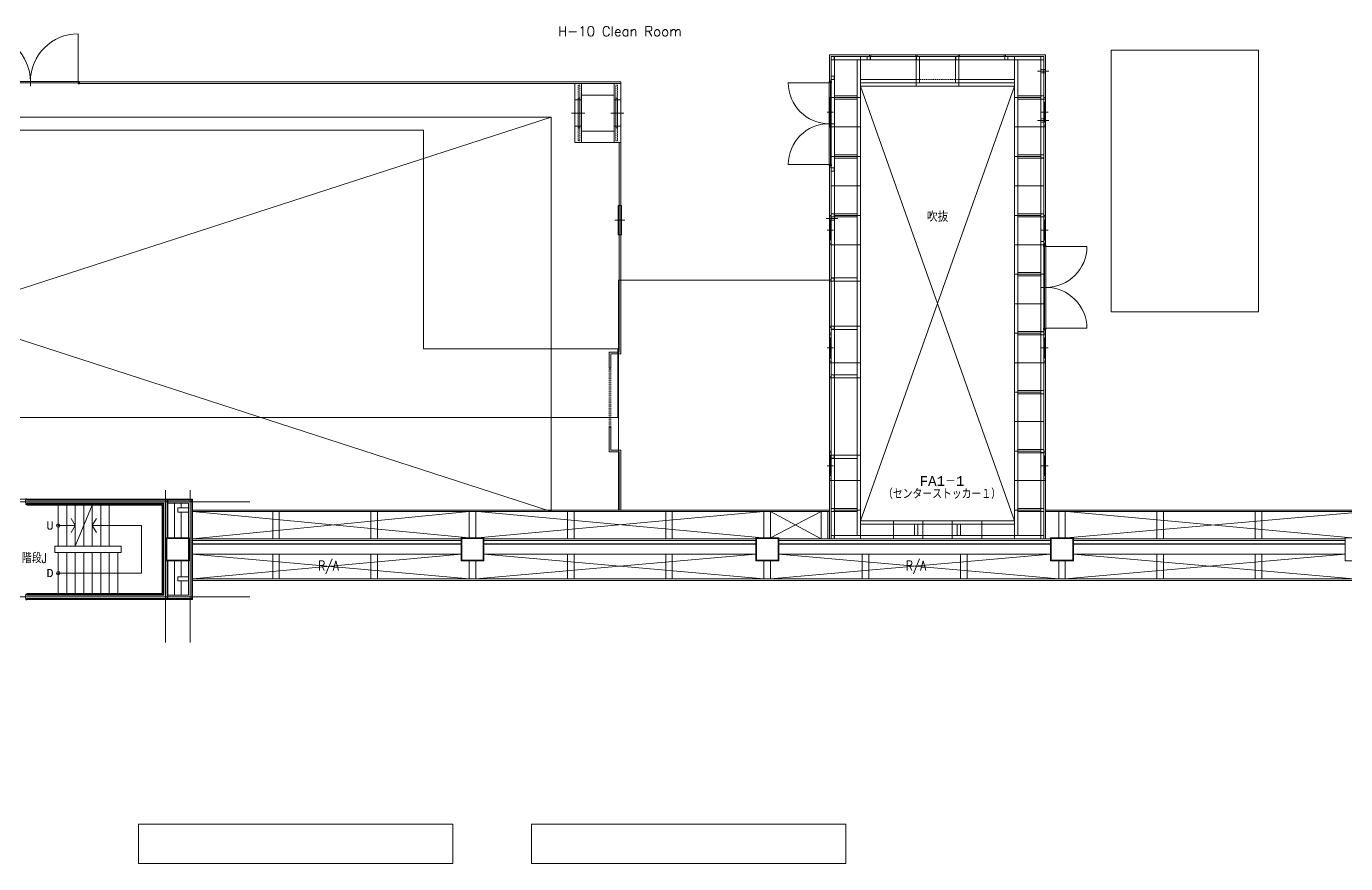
# Model space of a CAD drawing. Extents: x 225000 to 2157367, y 208400 to 840900.
# Drawn here: x 386303 to 426586, y 407602 to 433174 of the extents above; entities that cross this region are included whole.
import ezdxf
from ezdxf.enums import TextEntityAlignment as Align

# ---------------------------------------------------------------- set-up
doc = ezdxf.new("R2010")
doc.units = 0
doc.header["$LTSCALE"] = 10
for name, pattern in [('Data Center Layout_L20$0$CENTER', [2, 1.25, -0.25, 0.25, -0.25]), ('Data Center Layout_L20$0$CENTERK00', [0.355, 0.25, -0.035, 0.035, -0.035]), ('Data Center Layout_L20$0$DOTK0', [0.05, 0.025, -0.025]), ('Data Center Layout_L20$0$DOTK1', [0.1, 0.05, -0.05])]:
    doc.linetypes.add(name, pattern=pattern)
for name, color, linetype, lineweight in [('Data Center Layout_L20$0$ARC', 252, 'Continuous', 0), ('Data Center Layout_L20$0$K-SIN', 252, 'Data Center Layout_L20$0$CENTER', 9), ('Data Center Layout_L20$0$SUGATA3', 252, 'Continuous', 0)]:
    doc.layers.add(name, color=color, linetype=linetype, lineweight=lineweight)
doc.styles.add('Data Center Layout_L20$0$ATS', font='monotxt', dxfattribs={"bigfont": 'BIGFONT'})
doc.styles.add('Data Center Layout_L20$0$ROMS', font='ROMANS.shx', dxfattribs={"bigfont": 'bigfont.shx'})

# ---------------------------------------------------------------- blocks, each defined once
blk = doc.blocks.new('Data Center Layout_L20')
at = {"layer": 'Data Center Layout_L20$0$ARC'}
for p, q in [((387884.59, 232946.31), (387884.59, 231487.31)), ((412090.59, 232302.31), (413460.59, 232302.31)), ((412090.59, 232252.31), (413460.59, 232252.31)), ((414790.59, 232302.31), (416160.59, 232302.31)), ((414790.59, 232252.31), (416160.59, 232252.31)), ((416475.59, 232152.31), (416575.59, 232152.31)), ((416575.59, 217622.31), (416575.59, 232152.31)), ((386425.59, 231352.31), (386425.59, 231652.31)), ((387925.59, 231477.31), (404450.59, 231477.31)), ((387925.59, 231427.31), (404450.59, 231427.31)), ((404450.59, 231477.31), (404450.59, 231427.31)), ((409565.59, 231452.31), (410815.59, 231452.31)), ((413475.59, 231552.31), (411775.59, 231552.31)), ((411775.59, 231352.31), (416475.59, 218072.31)), ((411775.59, 218072.31), (416475.59, 231352.31)), ((416475.59, 231552.31), (414775.59, 231552.31)), ((410750.59, 230552.31), (410950.59, 230552.31)), ((417300.59, 230552.31), (417500.59, 230552.31)), ((365125.59, 230402.31), (402325.59, 218352.31)), ((365125.59, 218352.31), (402325.59, 230402.31)), ((410685.59, 230202.31), (410985.59, 230202.31)), ((404400.59, 229627.31), (404400.59, 223227.31)), ((404450.59, 229627.31), (404450.59, 223177.31)), ((409565.59, 228952.31), (410815.59, 228952.31)), ((404575.59, 227252.31), (404275.59, 227252.31)), ((410750.59, 226952.31), (410950.59, 226952.31)), ((417300.59, 226952.31), (417500.59, 226952.31)), ((418685.59, 226452.31), (417435.59, 226452.31)), ((410825.59, 224019.81), (410825.59, 225389.81)), ((410875.59, 224019.81), (410875.59, 225389.81)), ((417285.59, 225202.31), (417585.59, 225202.31)), ((418685.59, 223952.31), (417435.59, 223952.31)), ((404100.59, 223227.31), (404100.59, 222732.31)), ((404400.59, 223227.31), (404100.59, 223227.31)), ((404150.59, 223177.31), (404150.59, 222732.31)), ((404450.59, 223177.31), (404150.59, 223177.31)), ((410750.59, 223351.38), (410950.59, 223351.38)), ((417300.59, 223352.31), (417500.59, 223352.31)), ((404150.59, 222732.31), (404100.59, 222732.31)), ((410825.59, 220079.81), (410825.59, 222434.81)), ((410875.59, 220079.81), (410875.59, 222434.81)), ((404100.59, 220177.31), (404100.59, 220932.31)), ((404150.59, 220932.31), (404100.59, 220932.31)), ((404150.59, 220227.31), (404150.59, 220932.31)), ((404400.59, 220177.31), (404100.59, 220177.31)), ((404450.59, 220227.31), (404150.59, 220227.31)), ((404400.59, 220177.31), (404400.59, 218402.31)), ((404450.59, 220227.31), (404450.59, 218402.31)), ((410750.59, 219752.31), (410950.59, 219752.31)), ((417300.59, 219752.31), (417500.59, 219752.31)), ((386315.59, 218732.31), (390625.59, 218732.31)), ((386315.59, 218707.31), (390600.59, 218707.31)), ((386315.59, 218607.31), (390500.59, 218607.31)), ((386315.59, 218582.31), (390475.59, 218582.31)), ((390475.59, 215822.31), (390475.59, 218582.31)), ((390500.59, 215797.31), (390500.59, 218607.31)), ((390600.59, 217552.31), (390600.59, 218707.31)), ((390625.59, 218732.31), (391375.59, 218732.31)), ((390625.59, 217552.31), (390625.59, 218732.31)), ((390625.59, 218707.31), (391350.59, 218707.31)), ((391350.59, 215697.31), (391350.59, 218707.31)), ((391375.59, 215672.31), (391375.59, 218732.31)), ((410825.59, 218402.31), (391375.59, 218402.31)), ((391375.59, 218352.31), (399825.59, 217552.31)), ((391375.59, 217522.31), (399825.59, 218352.31)), ((410825.59, 218352.31), (391375.59, 218352.31)), ((408775.59, 217552.31), (400075.59, 218352.31)), ((400075.59, 217552.31), (408825.59, 218352.31)), ((409025.59, 217552.31), (410575.59, 218352.31)), ((409025.59, 218352.31), (410575.59, 217522.31)), ((417425.59, 218402.31), (436525.59, 218402.31)), ((417425.59, 218352.31), (436475.59, 218352.31)), ((426775.59, 217552.31), (418075.59, 218352.31)), ((418075.59, 217552.31), (426775.59, 218317.31)), ((399575.59, 217522.31), (391375.59, 217522.31)), ((399575.59, 217472.31), (391375.59, 217472.31)), ((399575.59, 217372.31), (391375.59, 217372.31)), ((399575.59, 217359.81), (391375.59, 217359.81)), ((408575.59, 217522.31), (400275.59, 217522.31)), ((408575.59, 217472.31), (400275.59, 217472.31)), ((408575.59, 217372.31), (400275.59, 217372.31)), ((408575.59, 217359.81), (400275.59, 217359.81)), ((409275.59, 217522.31), (417575.59, 217522.31)), ((409275.59, 217472.31), (417575.59, 217472.31)), ((409275.59, 217372.31), (417575.59, 217372.31)), ((409275.59, 217359.81), (417575.59, 217359.81)), ((426575.59, 217522.31), (418275.59, 217522.31)), ((426575.59, 217472.31), (418275.59, 217472.31)), ((426575.59, 217372.31), (418275.59, 217372.31)), ((426575.59, 217359.81), (418275.59, 217359.81)), ((390600.59, 215697.31), (390600.59, 216852.31)), ((390625.59, 215672.31), (390625.59, 216852.31)), ((391375.59, 217052.31), (399575.59, 217052.31)), ((391375.59, 216302.31), (399575.59, 217052.31)), ((399825.59, 216302.31), (391375.59, 217052.31)), ((400025.59, 216302.31), (408575.59, 217052.31)), ((400275.59, 217052.31), (408575.59, 217052.31)), ((408825.59, 216302.31), (400275.59, 217052.31)), ((409025.59, 216302.31), (417575.59, 217052.31)), ((417825.59, 216302.31), (409275.59, 217052.31)), ((409275.59, 217052.31), (417575.59, 217052.31)), ((418025.59, 216302.31), (426575.59, 217052.31)), ((418275.59, 217052.31), (426575.59, 217052.31)), ((426825.59, 216302.31), (418275.59, 217052.31)), ((436475.59, 216302.31), (391375.59, 216302.31)), ((436525.59, 216252.31), (391375.59, 216252.31)), ((386315.59, 215822.31), (390475.59, 215822.31)), ((386315.59, 215797.31), (390500.59, 215797.31)), ((386315.59, 215697.31), (390600.59, 215697.31)), ((386315.59, 215672.31), (390625.59, 215672.31)), ((390625.59, 215697.31), (391350.59, 215697.31)), ((390625.59, 215672.31), (391375.59, 215672.31))]:
    blk.add_line(p, q, dxfattribs=at)
at = {"layer": 'Data Center Layout_L20$0$ARC', "linetype": 'Data Center Layout_L20$0$CENTERK00', "ltscale": 0.5}
for p, q in [((417525.59, 231802.31), (417175.59, 231802.31)), ((417525.59, 230302.31), (417175.59, 230302.31)), ((411075.59, 227302.31), (410725.59, 227302.31))]:
    blk.add_line(p, q, dxfattribs=at)
at = {"layer": 'Data Center Layout_L20$0$ARC', "linetype": 'Continuous'}
for p, q in [((403250.59, 229627.31), (403250.59, 231427.31)), ((404250.59, 229627.31), (404250.59, 231427.31)), ((403050.59, 230927.31), (403250.59, 230927.31)), ((403250.59, 231077.31), (404250.59, 231077.31)), ((404450.59, 230927.31), (404250.59, 230927.31)), ((402950.59, 230527.31), (403350.59, 230527.31)), ((404550.59, 230527.31), (404150.59, 230527.31)), ((403050.59, 230127.31), (403250.59, 230127.31)), ((404450.59, 230127.31), (404250.59, 230127.31)), ((403250.59, 229977.31), (404250.59, 229977.31))]:
    blk.add_line(p, q, dxfattribs=at)
at = {"layer": 'Data Center Layout_L20$0$ARC', "linetype": 'Data Center Layout_L20$0$DOTK1'}
for p, q in [((413475.59, 231552.31), (414775.59, 231552.31)), ((404100.59, 222732.31), (404100.59, 220932.31)), ((404150.59, 222732.31), (404150.59, 220932.31))]:
    blk.add_line(p, q, dxfattribs=at)
at = {"layer": 'Data Center Layout_L20$0$ARC'}
for points in [[(419425.59, 232452.31), (423925.59, 232452.31), (423925.59, 224452.31), (419425.59, 224452.31)], [(410875.59, 232252.31), (410875.59, 232152.31), (410975.59, 232152.31), (410975.59, 232252.31)], [(410878.79, 232249.11), (410878.79, 232155.51), (410972.39, 232155.51), (410972.39, 232249.11)], [(411775.59, 232152.31), (411775.59, 217622.31), (411675.59, 217622.31), (411675.59, 232152.31)], [(411975.59, 232252.31), (411975.59, 232152.31), (412075.59, 232152.31), (412075.59, 232252.31)], [(411978.79, 232249.11), (411978.79, 232155.51), (412072.39, 232155.51), (412072.39, 232249.11)], [(412050.59, 232252.31), (412090.59, 232252.31), (412090.59, 232302.31), (412050.59, 232302.31)], [(413500.59, 232252.31), (413460.59, 232252.31), (413460.59, 232302.31), (413500.59, 232302.31)], [(413475.59, 232252.31), (413475.59, 232152.31), (413575.59, 232152.31), (413575.59, 232252.31)], [(413575.59, 231452.31), (413575.59, 232152.31), (413475.59, 232152.31), (413475.59, 231452.31)], [(413478.79, 232249.11), (413478.79, 232155.51), (413572.39, 232155.51), (413572.39, 232249.11)], [(414675.59, 232252.31), (414675.59, 232152.31), (414775.59, 232152.31), (414775.59, 232252.31)], [(414775.59, 231452.31), (414775.59, 232152.31), (414675.59, 232152.31), (414675.59, 231452.31)], [(414678.79, 232249.11), (414678.79, 232155.51), (414772.39, 232155.51), (414772.39, 232249.11)], [(414750.59, 232252.31), (414790.59, 232252.31), (414790.59, 232302.31), (414750.59, 232302.31)], [(416200.59, 232252.31), (416160.59, 232252.31), (416160.59, 232302.31), (416200.59, 232302.31)], [(416175.59, 232252.31), (416175.59, 232152.31), (416275.59, 232152.31), (416275.59, 232252.31)], [(416178.79, 232249.11), (416178.79, 232155.51), (416272.39, 232155.51), (416272.39, 232249.11)], [(417275.59, 232252.31), (417275.59, 232152.31), (417375.59, 232152.31), (417375.59, 232252.31)], [(417278.79, 232249.11), (417278.79, 232155.51), (417372.39, 232155.51), (417372.39, 232249.11)], [(410975.59, 231652.31), (410975.59, 231552.31), (410875.59, 231552.31), (410875.59, 231652.31)], [(410972.39, 231649.11), (410972.39, 231555.51), (410878.79, 231555.51), (410878.79, 231649.11)], [(387895.59, 231487.31), (384955.59, 231487.31), (384955.59, 231447.31), (387895.59, 231447.31)], [(387884.59, 231442.31), (387884.59, 231417.31), (387925.59, 231417.31), (387925.59, 231487.31), (387900.59, 231487.31), (387900.59, 231442.31)], [(410860.59, 231452.31), (410885.59, 231452.31), (410885.59, 231493.31), (410815.59, 231493.31), (410815.59, 231468.31), (410860.59, 231468.31)], [(410815.59, 231463.31), (410815.59, 228941.31), (410855.59, 228941.31), (410855.59, 231463.31)], [(410825.59, 231493.31), (410875.59, 231493.31), (410875.59, 231533.31), (410825.59, 231533.31)], [(411775.59, 231352.31), (416475.59, 231352.31), (416475.59, 231452.31), (411775.59, 231452.31)], [(411775.59, 218072.31), (411775.59, 231352.31), (416475.59, 231352.31), (416475.59, 218072.31)], [(410825.59, 231002.31), (410875.59, 231002.31), (410875.59, 230952.31), (410825.59, 230952.31)], [(410975.59, 231052.31), (411675.59, 231052.31), (411675.59, 230952.31), (410975.59, 230952.31)], [(417275.59, 231052.31), (416575.59, 231052.31), (416575.59, 230952.31), (417275.59, 230952.31)], [(417275.59, 231052.31), (417275.59, 230952.31), (417375.59, 230952.31), (417375.59, 231052.31)], [(417278.79, 231049.11), (417278.79, 230955.51), (417372.39, 230955.51), (417372.39, 231049.11)], [(417375.59, 231002.31), (417425.59, 231002.31), (417425.59, 230952.31), (417375.59, 230952.31)], [(362845.59, 230702.31), (372925.59, 230702.31), (372925.59, 230002.31), (398425.59, 230002.31), (398425.59, 223327.31), (404365.59, 223327.31), (404365.59, 221227.31), (374425.59, 221227.31), (374425.59, 228202.31), (362845.59, 228202.31)], [(365125.59, 218352.31), (382475.59, 218352.31), (382475.59, 217522.31), (384575.59, 217522.31), (384575.59, 218732.31), (391375.59, 218732.31), (391375.59, 218352.31), (402325.59, 218352.31), (402325.59, 230402.31), (365125.59, 230402.31)], [(410825.59, 230152.31), (410875.59, 230152.31), (410875.59, 230102.31), (410825.59, 230102.31)], [(417375.59, 230152.31), (417425.59, 230152.31), (417425.59, 230102.31), (417375.59, 230102.31)], [(410975.59, 229252.31), (411675.59, 229252.31), (411675.59, 229152.31), (410975.59, 229152.31)], [(417275.59, 229252.31), (416575.59, 229252.31), (416575.59, 229152.31), (417275.59, 229152.31)], [(417275.59, 229252.31), (417275.59, 229152.31), (417375.59, 229152.31), (417375.59, 229252.31)], [(417278.79, 229249.11), (417278.79, 229155.51), (417372.39, 229155.51), (417372.39, 229249.11)], [(410860.59, 228952.31), (410885.59, 228952.31), (410885.59, 228911.31), (410815.59, 228911.31), (410815.59, 228936.31), (410860.59, 228936.31)], [(410825.59, 228871.31), (410875.59, 228871.31), (410875.59, 228911.31), (410825.59, 228911.31)], [(410975.59, 228852.31), (410975.59, 228752.31), (410875.59, 228752.31), (410875.59, 228852.31)], [(410875.59, 228852.31), (410875.59, 228752.31), (410975.59, 228752.31), (410975.59, 228852.31)], [(410972.39, 228849.11), (410972.39, 228755.51), (410878.79, 228755.51), (410878.79, 228849.11)], [(410878.79, 228849.11), (410878.79, 228755.51), (410972.39, 228755.51), (410972.39, 228849.11)], [(404375.59, 227702.31), (404475.59, 227702.31), (404475.59, 226802.31), (404375.59, 226802.31)], [(410825.59, 227402.31), (410875.59, 227402.31), (410875.59, 227352.31), (410825.59, 227352.31)], [(410875.59, 227452.31), (410875.59, 227352.31), (410975.59, 227352.31), (410975.59, 227452.31)], [(410878.79, 227449.11), (410878.79, 227355.51), (410972.39, 227355.51), (410972.39, 227449.11)], [(410975.59, 227452.31), (411675.59, 227452.31), (411675.59, 227352.31), (410975.59, 227352.31)], [(417275.59, 227452.31), (416575.59, 227452.31), (416575.59, 227352.31), (417275.59, 227352.31)], [(417275.59, 227452.31), (417275.59, 227352.31), (417375.59, 227352.31), (417375.59, 227452.31)], [(417278.79, 227449.11), (417278.79, 227355.51), (417372.39, 227355.51), (417372.39, 227449.11)], [(417375.59, 227402.31), (417425.59, 227402.31), (417425.59, 227352.31), (417375.59, 227352.31)], [(410825.59, 226552.31), (410875.59, 226552.31), (410875.59, 226502.31), (410825.59, 226502.31)], [(417275.59, 226602.31), (417275.59, 226502.31), (417375.59, 226502.31), (417375.59, 226602.31)], [(417278.79, 226599.11), (417278.79, 226505.51), (417372.39, 226505.51), (417372.39, 226599.11)], [(417390.59, 226452.31), (417365.59, 226452.31), (417365.59, 226493.31), (417435.59, 226493.31), (417435.59, 226468.31), (417390.59, 226468.31)], [(417375.59, 226552.31), (417425.59, 226552.31), (417425.59, 226502.31), (417375.59, 226502.31)], [(417425.59, 226493.31), (417375.59, 226493.31), (417375.59, 226533.31), (417425.59, 226533.31)], [(417435.59, 226463.31), (417435.59, 223941.31), (417395.59, 223941.31), (417395.59, 226463.31)], [(417275.59, 225652.31), (416575.59, 225652.31), (416575.59, 225552.31), (417275.59, 225552.31)], [(410825.59, 225427.31), (410825.59, 218402.31), (404385.59, 218402.31), (404385.59, 225427.31)], [(410875.59, 225429.81), (410875.59, 225389.81), (410825.59, 225389.81), (410825.59, 225429.81)], [(410875.59, 225489.81), (410875.59, 225389.81), (410975.59, 225389.81), (410975.59, 225489.81)], [(410878.79, 225486.61), (410878.79, 225393.01), (410972.39, 225393.01), (410972.39, 225486.61)], [(410975.59, 225489.81), (411675.59, 225489.81), (411675.59, 225389.81), (410975.59, 225389.81)], [(410875.59, 223979.81), (410875.59, 224019.81), (410825.59, 224019.81), (410825.59, 223979.81)], [(410875.59, 223919.81), (410875.59, 224019.81), (410975.59, 224019.81), (410975.59, 223919.81)], [(410878.79, 223923.01), (410878.79, 224016.61), (410972.39, 224016.61), (410972.39, 223923.01)], [(410975.59, 224019.81), (411675.59, 224019.81), (411675.59, 223919.81), (410975.59, 223919.81)], [(410825.59, 223801.38), (410875.59, 223801.38), (410875.59, 223751.38), (410825.59, 223751.38)], [(417275.59, 223852.31), (416575.59, 223852.31), (416575.59, 223752.31), (417275.59, 223752.31)], [(417275.59, 223852.31), (417275.59, 223752.31), (417375.59, 223752.31), (417375.59, 223852.31)], [(417278.79, 223849.11), (417278.79, 223755.51), (417372.39, 223755.51), (417372.39, 223849.11)], [(417390.59, 223952.31), (417365.59, 223952.31), (417365.59, 223911.31), (417435.59, 223911.31), (417435.59, 223936.31), (417390.59, 223936.31)], [(417425.59, 223871.31), (417375.59, 223871.31), (417375.59, 223911.31), (417425.59, 223911.31)], [(417425.59, 223911.31), (417375.59, 223911.31), (417375.59, 223871.31), (417425.59, 223871.31)], [(417375.59, 223802.31), (417425.59, 223802.31), (417425.59, 223752.31), (417375.59, 223752.31)], [(410825.59, 222951.38), (410875.59, 222951.38), (410875.59, 222901.38), (410825.59, 222901.38)], [(417375.59, 222952.31), (417425.59, 222952.31), (417425.59, 222902.31), (417375.59, 222902.31)], [(410875.59, 222474.81), (410875.59, 222434.81), (410825.59, 222434.81), (410825.59, 222474.81)], [(410875.59, 222434.81), (410875.59, 222534.81), (410975.59, 222534.81), (410975.59, 222434.81)], [(410878.79, 222438.01), (410878.79, 222531.61), (410972.39, 222531.61), (410972.39, 222438.01)], [(410975.59, 222534.81), (411675.59, 222534.81), (411675.59, 222434.81), (410975.59, 222434.81)], [(417275.59, 222052.31), (416575.59, 222052.31), (416575.59, 221952.31), (417275.59, 221952.31)], [(417275.59, 222052.31), (417275.59, 221952.31), (417375.59, 221952.31), (417375.59, 222052.31)], [(417278.79, 222049.11), (417278.79, 221955.51), (417372.39, 221955.51), (417372.39, 222049.11)], [(410825.59, 220202.31), (410875.59, 220202.31), (410875.59, 220152.31), (410825.59, 220152.31)], [(410875.59, 220039.81), (410875.59, 220079.81), (410825.59, 220079.81), (410825.59, 220039.81)], [(410875.59, 220079.81), (410875.59, 219979.81), (410975.59, 219979.81), (410975.59, 220079.81)], [(410878.79, 220076.61), (410878.79, 219983.01), (410972.39, 219983.01), (410972.39, 220076.61)], [(410975.59, 220079.81), (411675.59, 220079.81), (411675.59, 219979.81), (410975.59, 219979.81)], [(417275.59, 220252.31), (416575.59, 220252.31), (416575.59, 220152.31), (417275.59, 220152.31)], [(417275.59, 220252.31), (417275.59, 220152.31), (417375.59, 220152.31), (417375.59, 220252.31)], [(417278.79, 220249.11), (417278.79, 220155.51), (417372.39, 220155.51), (417372.39, 220249.11)], [(417375.59, 220202.31), (417425.59, 220202.31), (417425.59, 220152.31), (417375.59, 220152.31)], [(410825.59, 219352.31), (410875.59, 219352.31), (410875.59, 219302.31), (410825.59, 219302.31)], [(417375.59, 219352.31), (417425.59, 219352.31), (417425.59, 219302.31), (417375.59, 219302.31)], [(391250.59, 218340.31), (390925.59, 218340.31), (390925.59, 218464.31), (391250.59, 218464.31)], [(393825.59, 217522.31), (394025.59, 217522.31), (394025.59, 218352.31), (393825.59, 218352.31)], [(396825.59, 217522.31), (397025.59, 217522.31), (397025.59, 218352.31), (396825.59, 218352.31)], [(399825.59, 217552.31), (400025.59, 217552.31), (400025.59, 218352.31), (399825.59, 218352.31)], [(402825.59, 217522.31), (403025.59, 217522.31), (403025.59, 218352.31), (402825.59, 218352.31)], [(405825.59, 217522.31), (406025.59, 217522.31), (406025.59, 218352.31), (405825.59, 218352.31)], [(408825.59, 217552.31), (409025.59, 217552.31), (409025.59, 218352.31), (408825.59, 218352.31)], [(410575.59, 217522.31), (410775.59, 217522.31), (410775.59, 218352.31), (410575.59, 218352.31)], [(410875.59, 218452.31), (410875.59, 218352.31), (410975.59, 218352.31), (410975.59, 218452.31)], [(410878.79, 218449.11), (410878.79, 218355.51), (410972.39, 218355.51), (410972.39, 218449.11)], [(410975.59, 218452.31), (411675.59, 218452.31), (411675.59, 218352.31), (410975.59, 218352.31)], [(417275.59, 218452.31), (416575.59, 218452.31), (416575.59, 218352.31), (417275.59, 218352.31)], [(417275.59, 218452.31), (417275.59, 218352.31), (417375.59, 218352.31), (417375.59, 218452.31)], [(417278.79, 218449.11), (417278.79, 218355.51), (417372.39, 218355.51), (417372.39, 218449.11)], [(417825.59, 217552.31), (418025.59, 217552.31), (418025.59, 218352.31), (417825.59, 218352.31)], [(420825.59, 217522.31), (421025.59, 217522.31), (421025.59, 218352.31), (420825.59, 218352.31)], [(423825.59, 217522.31), (424025.59, 217522.31), (424025.59, 218352.31), (423825.59, 218352.31)], [(416475.59, 218072.31), (411775.59, 218072.31), (411775.59, 217972.31), (416475.59, 217972.31)], [(413525.59, 217622.31), (413525.59, 217972.31), (413425.59, 217972.31), (413425.59, 217622.31)], [(414725.59, 217622.31), (414725.59, 217972.31), (414825.59, 217972.31), (414825.59, 217622.31)], [(390575.59, 216852.31), (390575.59, 217552.31), (391275.59, 217552.31), (391275.59, 216852.31)], [(390595.59, 216872.31), (390595.59, 217532.31), (391255.59, 217532.31), (391255.59, 216872.31)], [(399575.59, 216852.31), (399575.59, 217552.31), (400275.59, 217552.31), (400275.59, 216852.31)], [(399595.59, 216872.31), (399595.59, 217532.31), (400255.59, 217532.31), (400255.59, 216872.31)], [(408575.59, 216852.31), (408575.59, 217552.31), (409275.59, 217552.31), (409275.59, 216852.31)], [(408595.59, 216872.31), (408595.59, 217532.31), (409255.59, 217532.31), (409255.59, 216872.31)], [(410875.59, 217622.31), (410875.59, 217522.31), (410975.59, 217522.31), (410975.59, 217622.31)], [(410875.59, 217622.31), (410875.59, 217522.31), (410975.59, 217522.31), (410975.59, 217622.31)], [(410878.79, 217619.11), (410878.79, 217525.51), (410972.39, 217525.51), (410972.39, 217619.11)], [(410878.79, 217619.11), (410878.79, 217525.51), (410972.39, 217525.51), (410972.39, 217619.11)], [(410975.59, 217622.31), (417275.59, 217622.31), (417275.59, 217522.31), (410975.59, 217522.31)], [(410975.59, 217622.31), (417275.59, 217622.31), (417275.59, 217522.31), (410975.59, 217522.31)], [(417275.59, 217622.31), (417275.59, 217522.31), (417375.59, 217522.31), (417375.59, 217622.31)], [(417275.59, 217622.31), (417275.59, 217522.31), (417375.59, 217522.31), (417375.59, 217622.31)], [(417278.79, 217619.11), (417278.79, 217525.51), (417372.39, 217525.51), (417372.39, 217619.11)], [(417278.79, 217619.11), (417278.79, 217525.51), (417372.39, 217525.51), (417372.39, 217619.11)], [(417575.59, 216852.31), (417575.59, 217552.31), (418275.59, 217552.31), (418275.59, 216852.31)], [(417595.59, 216872.31), (417595.59, 217532.31), (418255.59, 217532.31), (418255.59, 216872.31)], [(426575.59, 216852.31), (426575.59, 217552.31), (427275.59, 217552.31), (427275.59, 216852.31)], [(393825.59, 217052.31), (394025.59, 217052.31), (394025.59, 216302.31), (393825.59, 216302.31)], [(396825.59, 217052.31), (397025.59, 217052.31), (397025.59, 216302.31), (396825.59, 216302.31)], [(399825.59, 216852.31), (400025.59, 216852.31), (400025.59, 216302.31), (399825.59, 216302.31)], [(402825.59, 217052.31), (403025.59, 217052.31), (403025.59, 216302.31), (402825.59, 216302.31)], [(405825.59, 217052.31), (406025.59, 217052.31), (406025.59, 216302.31), (405825.59, 216302.31)], [(408825.59, 216852.31), (409025.59, 216852.31), (409025.59, 216302.31), (408825.59, 216302.31)], [(411825.59, 217052.31), (412025.59, 217052.31), (412025.59, 216302.31), (411825.59, 216302.31)], [(414825.59, 217052.31), (415025.59, 217052.31), (415025.59, 216302.31), (414825.59, 216302.31)], [(417825.59, 216852.31), (418025.59, 216852.31), (418025.59, 216302.31), (417825.59, 216302.31)], [(420825.59, 217052.31), (421025.59, 217052.31), (421025.59, 216302.31), (420825.59, 216302.31)], [(423825.59, 217052.31), (424025.59, 217052.31), (424025.59, 216302.31), (423825.59, 216302.31)], [(391250.59, 216240.31), (390925.59, 216240.31), (390925.59, 216364.31), (391250.59, 216364.31)], [(389725.59, 207602.31), (399325.59, 207602.31), (399325.59, 208802.31), (389725.59, 208802.31)], [(401725.59, 207602.31), (411325.59, 207602.31), (411325.59, 208802.31), (401725.59, 208802.31)]]:
    blk.add_lwpolyline(points, close=True, dxfattribs=at)
at = {"layer": 'Data Center Layout_L20$0$ARC', "flags": 128}
for points in [[(410825.59, 231493.31), (410825.59, 232302.31), (412090.59, 232302.31)], [(410875.59, 231493.31), (410875.59, 232252.31), (410875.59, 232252.31), (412090.59, 232252.31)], [(410975.59, 217522.31), (410975.59, 232152.31), (417275.59, 232152.31), (417275.59, 217522.31)], [(413460.59, 232302.31), (414790.59, 232302.31)], [(413460.59, 232252.31), (414790.59, 232252.31)], [(416160.59, 232302.31), (417425.59, 232302.31), (417425.59, 226493.31)], [(416160.59, 232252.31), (417375.59, 232252.31), (417375.59, 226493.31)], [(410825.59, 225389.81), (410825.59, 228911.31)], [(410875.59, 225389.81), (410875.59, 228911.31)], [(410825.59, 222434.81), (410825.59, 224019.81)], [(410875.59, 222434.81), (410875.59, 224019.81)], [(417375.59, 223911.31), (417375.59, 217522.31)], [(417425.59, 223911.31), (417425.59, 217522.31)], [(410825.59, 217522.31), (410825.59, 220079.81)], [(410875.59, 217522.31), (410875.59, 220079.81)]]:
    blk.add_lwpolyline(points, dxfattribs=at)
at = {"layer": 'Data Center Layout_L20$0$ARC'}
for points in [[(416475.59, 217622.31), (416475.59, 232152.31)], [(410825.59, 230952.31), (410875.59, 230952.31), (410825.59, 230152.31), (410875.59, 230152.31), (410825.59, 230952.31)], [(417375.59, 230952.31), (417425.59, 230952.31), (417375.59, 230152.31), (417425.59, 230152.31), (417375.59, 230952.31)], [(410825.59, 227352.31), (410875.59, 227352.31), (410825.59, 226552.31), (410875.59, 226552.31), (410825.59, 227352.31)], [(417375.59, 227352.31), (417425.59, 227352.31), (417375.59, 226552.31), (417425.59, 226552.31), (417375.59, 227352.31)], [(410825.59, 223751.38), (410875.59, 223751.38), (410825.59, 222951.38), (410875.59, 222951.38), (410825.59, 223751.38)], [(417375.59, 223752.31), (417425.59, 223752.31), (417375.59, 222952.31), (417425.59, 222952.31), (417375.59, 223752.31)], [(410825.59, 220152.31), (410875.59, 220152.31), (410825.59, 219352.31), (410875.59, 219352.31), (410825.59, 220152.31)], [(417375.59, 220152.31), (417425.59, 220152.31), (417375.59, 219352.31), (417425.59, 219352.31), (417375.59, 220152.31)], [(386315.59, 218717.31), (386315.59, 218742.31), (386290.59, 218742.31), (386290.59, 218697.31), (386275.59, 218697.31), (386275.59, 218617.31), (386290.59, 218617.31), (386290.59, 218572.31), (386315.59, 218572.31), (386315.59, 218597.31)], [(391025.59, 218340.31), (391025.59, 217552.31), (390825.59, 217552.31), (390825.59, 218607.31), (391025.59, 218607.31), (391025.59, 218464.31)], [(399535.59, 217382.31), (399535.59, 217372.31), (399575.59, 217372.31), (399575.59, 217472.31), (399535.59, 217472.31), (399535.59, 217462.31)], [(400315.59, 217382.31), (400315.59, 217372.31), (400275.59, 217372.31), (400275.59, 217472.31), (400315.59, 217472.31), (400315.59, 217462.31)], [(408535.59, 217462.31), (408535.59, 217472.31), (408575.59, 217472.31), (408575.59, 217372.31), (408535.59, 217372.31), (408535.59, 217382.31)], [(409315.59, 217462.31), (409315.59, 217472.31), (409275.59, 217472.31), (409275.59, 217372.31), (409315.59, 217372.31), (409315.59, 217382.31)], [(417535.59, 217462.31), (417535.59, 217472.31), (417575.59, 217472.31), (417575.59, 217372.31), (417535.59, 217372.31), (417535.59, 217382.31)], [(418315.59, 217462.31), (418315.59, 217472.31), (418275.59, 217472.31), (418275.59, 217372.31), (418315.59, 217372.31), (418315.59, 217382.31)], [(426535.59, 217382.31), (426535.59, 217372.31), (426575.59, 217372.31), (426575.59, 217472.31), (426535.59, 217472.31), (426535.59, 217462.31)], [(391025.59, 216364.31), (391025.59, 216852.31), (390825.59, 216852.31), (390825.59, 215797.31), (391025.59, 215797.31), (391025.59, 216240.31)], [(386315.59, 215687.31), (386315.59, 215662.31), (386290.59, 215662.31), (386290.59, 215707.31), (386275.59, 215707.31), (386275.59, 215787.31), (386290.59, 215787.31), (386290.59, 215832.31), (386315.59, 215832.31), (386315.59, 215807.31)]]:
    blk.add_lwpolyline(points, dxfattribs=at)
at = {"layer": 'Data Center Layout_L20$0$ARC', "linetype": 'Data Center Layout_L20$0$DOTK0'}
for points in [[(417275.59, 231752.31), (417425.59, 231752.31), (417425.59, 231852.31), (417275.59, 231852.31)], [(417275.59, 230252.31), (417425.59, 230252.31), (417425.59, 230352.31), (417275.59, 230352.31)], [(410825.59, 227252.31), (410975.59, 227252.31), (410975.59, 227352.31), (410825.59, 227352.31)]]:
    blk.add_lwpolyline(points, close=True, dxfattribs=at)
at = {"layer": 'Data Center Layout_L20$0$ARC', "flags": 128}
blk.add_lwpolyline([(403050.59, 231427.31), (404450.59, 231427.31), (404450.59, 229627.31), (403050.59, 229627.31), (403050.59, 231427.31), (403050.59, 231427.31)], close=True, dxfattribs=at)
at = {"layer": 'Data Center Layout_L20$0$ARC', "linetype": 'Data Center Layout_L20$0$DOTK1'}
for points in [[(403150.59, 230927.31), (403200.59, 230927.31), (403200.59, 231377.31), (403150.59, 231377.31)], [(404350.59, 230927.31), (404300.59, 230927.31), (404300.59, 231377.31), (404350.59, 231377.31)], [(403150.59, 230127.31), (403200.59, 230127.31), (403200.59, 229677.31), (403150.59, 229677.31)], [(404350.59, 230127.31), (404300.59, 230127.31), (404300.59, 229677.31), (404350.59, 229677.31)]]:
    blk.add_lwpolyline(points, close=True, dxfattribs=at)
at = {"layer": 'Data Center Layout_L20$0$ARC', "linetype": 'Continuous'}
for points in [[(403150.59, 230527.31), (403200.59, 230527.31), (403200.59, 230977.31), (403150.59, 230977.31)], [(404350.59, 230527.31), (404300.59, 230527.31), (404300.59, 230977.31), (404350.59, 230977.31)], [(403150.59, 230527.31), (403200.59, 230527.31), (403200.59, 230077.31), (403150.59, 230077.31)], [(404350.59, 230527.31), (404300.59, 230527.31), (404300.59, 230077.31), (404350.59, 230077.31)]]:
    blk.add_lwpolyline(points, close=True, dxfattribs=at)
at = {"layer": 'Data Center Layout_L20$0$ARC'}
for centre, radius, start, end in [((384966.59, 231487.31), 1459, 0, 90), ((387884.59, 231487.31), 1459, 90, 180), ((410815.59, 231452.31), 1250, 180, 270), ((410815.59, 228952.31), 1250, 90, 180), ((417435.59, 226452.31), 1250, 270, 0), ((417435.59, 223952.31), 1250, 0, 90)]:
    blk.add_arc(centre, radius, start, end, dxfattribs=at)
at = {"layer": 'Data Center Layout_L20$0$K-SIN'}
for p, q in [((390550.59, 214352.31), (390550.59, 219007.31)), ((391300.59, 214352.31), (391300.59, 219007.31)), ((384064.16, 218657.31), (393125.59, 218657.31)), ((384064.16, 215747.31), (393125.59, 215747.31))]:
    blk.add_line(p, q, dxfattribs=at)
at = {"layer": 'Data Center Layout_L20$0$SUGATA3'}
for p, q in [((411775.59, 231352.31), (411775.59, 232252.31)), ((413475.59, 232152.31), (413475.59, 231352.31)), ((414775.59, 232152.31), (416475.59, 232152.31)), ((414775.59, 232152.31), (414775.59, 231352.31)), ((386315.59, 218552.31), (390445.59, 218552.31)), ((387275.59, 217302.31), (387275.59, 218552.31)), ((387535.59, 217302.31), (387535.59, 218552.31)), ((387795.59, 217302.31), (388315.59, 218552.31)), ((387795.59, 217302.31), (387795.59, 218552.31)), ((388055.59, 217302.31), (388055.59, 218552.31)), ((388315.59, 217302.31), (388315.59, 218552.31)), ((388575.59, 217302.31), (388575.59, 218552.31)), ((388835.59, 217302.31), (388835.59, 218552.31)), ((390445.59, 215852.31), (390445.59, 218552.31)), ((390625.59, 218607.31), (391250.59, 218607.31)), ((391250.59, 217552.31), (391250.59, 218607.31)), ((411775.59, 218072.31), (411775.59, 217522.31)), ((387795.59, 217927.31), (387275.59, 217927.31)), ((388315.59, 217927.31), (389095.59, 217927.31)), ((388575.59, 217927.31), (389820.59, 217927.31)), ((389820.59, 216477.31), (389820.59, 217927.31)), ((387175.59, 217102.31), (387175.59, 217302.31)), ((387175.59, 217302.31), (389195.59, 217302.31)), ((389195.59, 217102.31), (389195.59, 217302.31)), ((410975.59, 217522.31), (417275.59, 217522.31)), ((387175.59, 217102.31), (389195.59, 217102.31)), ((387275.59, 217102.31), (387275.59, 215852.31)), ((387535.59, 217102.31), (387535.59, 215852.31)), ((387795.59, 217102.31), (387795.59, 215852.31)), ((388055.59, 217102.31), (388055.59, 215852.31)), ((388315.59, 217102.31), (388315.59, 215852.31)), ((388575.59, 217102.31), (388575.59, 215852.31)), ((388835.59, 217102.31), (388835.59, 215852.31)), ((389095.59, 217102.31), (389095.59, 215852.31)), ((391250.59, 216852.31), (391250.59, 215797.31)), ((387275.59, 216477.31), (389820.59, 216477.31)), ((386315.59, 215852.31), (390445.59, 215852.31)), ((390625.59, 215797.31), (391250.59, 215797.31))]:
    blk.add_line(p, q, dxfattribs=at)
for points in [[(410875.59, 231002.31), (410875.59, 231552.31), (410975.59, 231552.31), (410975.59, 231652.31), (410875.59, 231652.31), (410875.59, 232152.31), (410975.59, 232152.31), (410975.59, 232252.31), (411775.59, 232252.31), (411775.59, 231002.31)], [(411775.59, 231352.31), (413475.59, 231352.31), (413475.59, 232252.31), (412075.59, 232252.31), (412075.59, 232152.31), (411975.59, 232152.31), (411975.59, 232252.31), (411775.59, 232252.31)], [(413575.59, 232252.31), (414675.59, 232252.31), (414675.59, 232152.31), (414775.59, 232152.31), (414775.59, 231352.31), (413475.59, 231352.31), (413475.59, 232152.31), (413575.59, 232152.31)], [(416475.59, 231352.31), (414775.59, 231352.31), (414775.59, 232252.31), (416175.59, 232252.31), (416175.59, 232152.31), (416275.59, 232152.31), (416275.59, 232252.31), (416475.59, 232252.31)], [(416475.59, 231002.31), (417275.59, 231002.31), (417275.59, 231052.31), (417375.59, 231052.31), (417375.59, 232152.31), (417275.59, 232152.31), (417275.59, 232252.31), (416475.59, 232252.31)], [(410875.59, 230102.31), (411775.59, 230102.31), (411775.59, 231002.31), (410875.59, 231002.31)], [(416475.59, 231002.31), (417275.59, 231002.31), (417275.59, 230952.31), (417375.59, 230952.31), (417375.59, 230102.31), (416475.59, 230102.31)], [(410875.59, 229202.31), (411775.59, 229202.31), (411775.59, 230102.31), (410875.59, 230102.31)], [(416475.59, 229202.31), (417275.59, 229202.31), (417275.59, 229252.31), (417375.59, 229252.31), (417375.59, 230102.31), (416475.59, 230102.31)], [(410875.59, 228302.31), (410875.59, 228752.31), (410975.59, 228752.31), (410975.59, 228852.31), (410875.59, 228852.31), (410875.59, 229202.31), (411775.59, 229202.31), (411775.59, 228302.31)], [(416475.59, 229202.31), (417275.59, 229202.31), (417275.59, 229152.31), (417375.59, 229152.31), (417375.59, 228302.31), (416475.59, 228302.31)], [(411775.59, 227402.31), (410975.59, 227402.31), (410975.59, 227452.31), (410875.59, 227452.31), (410875.59, 228302.31), (411775.59, 228302.31)], [(416475.59, 227402.31), (417275.59, 227402.31), (417275.59, 227452.31), (417375.59, 227452.31), (417375.59, 228302.31), (416475.59, 228302.31)], [(411775.59, 227402.31), (410975.59, 227402.31), (410975.59, 227352.31), (410875.59, 227352.31), (410875.59, 226502.31), (411775.59, 226502.31)], [(416475.59, 227402.31), (417275.59, 227402.31), (417275.59, 227352.31), (417375.59, 227352.31), (417375.59, 226602.31), (417275.59, 226602.31), (417275.59, 226502.31), (416475.59, 226502.31)], [(410975.59, 225389.81), (410975.59, 225489.81), (410875.59, 225489.81), (410875.59, 226502.31), (411775.59, 226502.31), (411775.59, 225389.81)], [(416475.59, 225602.31), (417375.59, 225602.31), (417375.59, 226502.31), (416475.59, 226502.31)], [(416475.59, 225602.31), (417375.59, 225602.31), (417375.59, 224702.31), (416475.59, 224702.31)], [(410875.59, 224019.81), (411775.59, 224019.81), (411775.59, 225389.81), (410875.59, 225389.81)], [(416475.59, 223802.31), (417275.59, 223802.31), (417275.59, 223852.31), (417375.59, 223852.31), (417375.59, 224702.31), (416475.59, 224702.31)], [(416475.59, 223802.31), (417275.59, 223802.31), (417275.59, 223752.31), (417375.59, 223752.31), (417375.59, 222902.31), (416475.59, 222902.31)], [(411775.59, 222434.81), (410975.59, 222434.81), (410975.59, 222534.81), (410875.59, 222534.81), (410875.59, 222902.31), (411775.59, 222902.31)], [(416475.59, 222002.31), (417275.59, 222002.31), (417275.59, 222052.31), (417375.59, 222052.31), (417375.59, 222902.31), (416475.59, 222902.31)], [(410875.59, 220079.81), (411775.59, 220079.81), (411775.59, 222434.81), (410875.59, 222434.81)], [(416475.59, 222002.31), (417275.59, 222002.31), (417275.59, 221952.31), (417375.59, 221952.31), (417375.59, 221102.31), (416475.59, 221102.31)], [(416475.59, 220202.31), (417275.59, 220202.31), (417275.59, 220252.31), (417375.59, 220252.31), (417375.59, 221102.31), (416475.59, 221102.31)], [(411775.59, 220079.81), (410975.59, 220079.81), (410975.59, 219979.81), (410875.59, 219979.81), (410875.59, 219302.31), (411775.59, 219302.31)], [(416475.59, 220202.31), (417275.59, 220202.31), (417275.59, 220152.31), (417375.59, 220152.31), (417375.59, 219302.31), (416475.59, 219302.31)], [(411775.59, 218402.31), (410975.59, 218402.31), (410975.59, 218452.31), (410875.59, 218452.31), (410875.59, 219302.31), (411775.59, 219302.31)], [(416475.59, 218402.31), (417275.59, 218402.31), (417275.59, 218452.31), (417375.59, 218452.31), (417375.59, 219302.31), (416475.59, 219302.31)], [(410975.59, 217522.31), (410975.59, 217622.31), (410875.59, 217622.31), (410875.59, 218352.31), (410975.59, 218352.31), (410975.59, 218402.31), (411775.59, 218402.31), (411775.59, 217522.31)], [(417275.59, 217522.31), (417275.59, 217622.31), (417375.59, 217622.31), (417375.59, 218352.31), (417275.59, 218352.31), (417275.59, 218402.31), (416475.59, 218402.31), (416475.59, 217522.31)], [(412775.59, 218072.31), (411775.59, 218072.31), (411775.59, 217522.31), (412775.59, 217522.31)], [(413675.59, 218072.31), (412775.59, 218072.31), (412775.59, 217522.31), (413675.59, 217522.31)], [(414575.59, 218072.31), (413675.59, 218072.31), (413675.59, 217522.31), (414575.59, 217522.31)], [(414575.59, 218072.31), (415475.59, 218072.31), (415475.59, 217522.31), (414575.59, 217522.31)], [(415475.59, 218072.31), (416475.59, 218072.31), (416475.59, 217522.31), (415475.59, 217522.31)]]:
    blk.add_lwpolyline(points, close=True, dxfattribs=at)
for points in [[(387670.59, 218143.81), (387795.59, 217927.31), (387670.59, 217710.8)], [(388440.59, 218143.81), (388315.59, 217927.31), (388440.59, 217710.8)]]:
    blk.add_lwpolyline(points, dxfattribs=at)
for centre in [(387275.59, 217927.31), (387275.59, 216477.31)]:
    blk.add_circle(centre, 50, dxfattribs=at)
at = {"layer": 'Data Center Layout_L20$0$ARC'}
for s, height, style, p in [('H-10 Clean Room', 300, 'Data Center Layout_L20$0$ROMS', (404425.59, 233023.94)), ('吹抜', 300, 'Data Center Layout_L20$0$ATS', (414125.59, 227358.44)), ('FA1－1', 300, 'Data Center Layout_L20$0$ATS', (414261.35, 219289.38)), ('U', 250, 'Data Center Layout_L20$0$ATS', (387025.59, 217927.31)), ('D', 250, 'Data Center Layout_L20$0$ATS', (387025.59, 216477.31))]:
    blk.add_text(s, height=height, dxfattribs=dict(at, style=style)).set_placement(p, align=Align.MIDDLE_CENTER)
at = {"layer": 'Data Center Layout_L20$0$ARC', "width": 0.8}
for s, style, p in [('（センターストッカー１）', 'Data Center Layout_L20$0$ATS', (414261.35, 218894.57)), ('階段J', 'Data Center Layout_L20$0$ROMS', (386548.22, 216934.1)), ('R/A', 'Data Center Layout_L20$0$ROMS', (395528.44, 216704.77)), ('R/A', 'Data Center Layout_L20$0$ROMS', (413467.44, 216704.77))]:
    blk.add_text(s, height=300, dxfattribs=dict(at, style=style)).set_placement(p, align=Align.MIDDLE_CENTER)

msp = doc.modelspace()

# ---------------------------------------------------------------- block references
msp.add_blockref('Data Center Layout_L20', (0, 200000))

doc.saveas('drawing.dxf')
